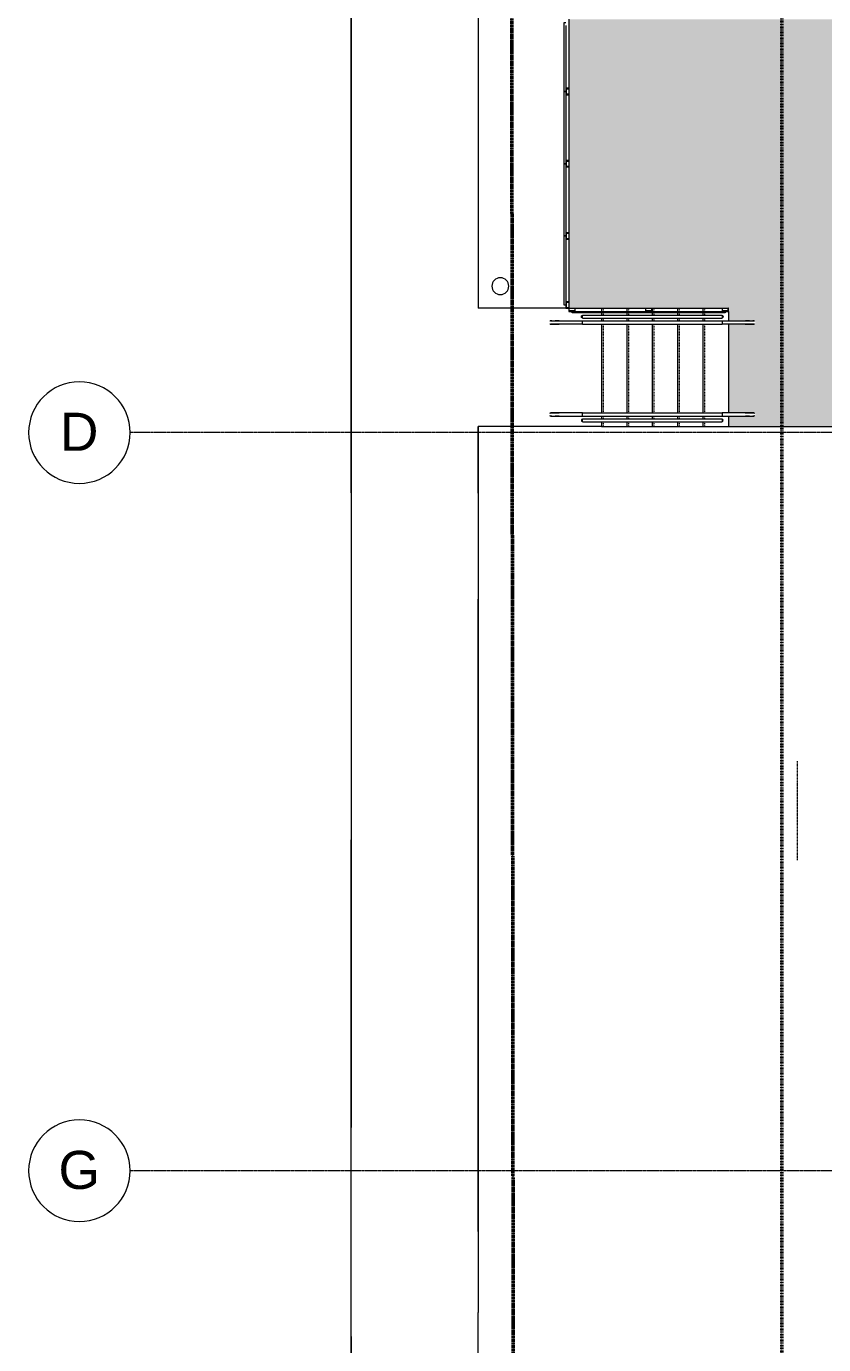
# Model space of a CAD drawing. Header units: inches. Extents: x -4218 to -1830, y 9756 to 12426.
# Drawn here: x -4218 to -3841, y 10385 to 11008 of the extents above; entities that cross this region are included whole.
import ezdxf

# ---------------------------------------------------------------- set-up
doc = ezdxf.new("R2010")
doc.units = ezdxf.units.IN
doc.header["$MEASUREMENT"] = 0
for name, pattern in [('Dash 1_16_', [0.125, 0.0625, -0.0625]), ('Double Dash 3_8_', [1, 0.375, -0.125, 0.125, -0.125, 0.125, -0.125]), ('Grid Line 1_2_', [0.875, 0.5, -0.125, 0.125, -0.125]), ('Hidden 1_8_', [0.1875, 0.125, -0.0625]), ('Overhead 1_16_', [0.101562, 0.0625, -0.039062])]:
    doc.linetypes.add(name, pattern=pattern)
for name, color, linetype, lineweight in [('0-1', 7, 'Continuous', 5), ('A-DETL-HDLN', 90, 'Hidden 1_8_', 9), ('A-FLOR-5', 192, 'Continuous', 9), ('A-FLOR-HRAL', 11, 'Continuous', 9), ('A-FLOR-PATT-1', 9, 'Continuous', 9), ('A-GLAZ-CURT', 52, 'Continuous', 9), ('A-GLAZ-CWMG', 51, 'Continuous', 9), ('C-PROP-LINE', 91, 'Double Dash 3_8_', 50), ('C-PROP-LINE-1', 91, 'Dash 1_16_', 50), ('C-TOPO', 7, 'Continuous', 9), ('E-LITE-EQPM', 33, 'Continuous', 9), ('S-GRID-1', 1, 'Grid Line 1_2_', 9), ('S-GRID-IDEN', 1, 'Continuous', 9), ('S-STRS', 31, 'Continuous', 9), ('S-STRS-7', 31, 'Overhead 1_16_', 9)]:
    doc.layers.add(name, color=color, linetype=linetype, lineweight=lineweight)
doc.styles.add('Arial_1', font='arial.ttf', dxfattribs={"height": 18})

# ---------------------------------------------------------------- blocks, each defined once
blk = doc.blocks.new('CTR  - Topography_rvt-1-BACKGROUND - 1ST FLOOR')
at = {"layer": 'C-TOPO'}
for p, q in [((-4064.23, 10787.65), (-4064.23, 11068.52)), ((-4064.23, 11068.52), (-4064.23, 10787.65)), ((-4004.17, 11068.54), (-4004.17, 10874.99)), ((-4004.17, 11068.54), (-4004.17, 10874.99)), ((-3962.82, 10874.99), (-4004.17, 10874.99)), ((-3962.82, 10874.99), (-4004.17, 10874.99)), ((-3945.92, 10818.99), (-4004.17, 10818.99)), ((-4004.17, 10787.56), (-4004.17, 10818.99)), ((-3945.92, 10818.99), (-4004.17, 10818.99)), ((-4004.17, 10818.99), (-4004.17, 10787.56)), ((-4064.23, 10787.65), (-4064.23, 10787.58)), ((-4064.23, 10787.65), (-4064.23, 10787.58)), ((-4064.23, 10787.58), (-4064.23, 10623.63)), ((-4064.23, 10787.58), (-4064.23, 10623.63)), ((-4004.17, 10787.56), (-4004.17, 10737.44)), ((-4004.17, 10787.56), (-4004.17, 10737.44)), ((-4004.17, 10737.44), (-4004.17, 10663.53)), ((-4004.17, 10663.53), (-4004.17, 10737.44)), ((-4004.17, 10623.61), (-4004.17, 10663.53)), ((-4004.17, 10663.53), (-4004.17, 10623.61)), ((-4064.23, 10623.57), (-4064.23, 10623.63)), ((-4064.23, 10623.63), (-4064.23, 10623.57)), ((-4064.23, 10487.62), (-4064.23, 10623.57)), ((-4064.23, 10623.57), (-4064.23, 10487.62)), ((-4004.17, 10623.61), (-4004.17, 10623.57)), ((-4004.17, 10623.57), (-4004.17, 10623.61)), ((-4004.17, 10593.66), (-4004.17, 10623.57)), ((-4004.17, 10623.57), (-4004.17, 10593.66)), ((-4004.17, 10537.99), (-4004.17, 10593.66)), ((-4004.17, 10593.66), (-4004.17, 10537.99)), ((-4004.17, 10537.99), (-4004.17, 10487.59)), ((-4004.17, 10487.59), (-4004.17, 10537.99)), ((-4064.23, 10487.62), (-4064.23, 10487.57)), ((-4064.23, 10487.62), (-4064.23, 10487.57)), ((-4064.23, 10487.53), (-4064.23, 10487.57)), ((-4064.23, 10487.53), (-4064.23, 10487.57)), ((-4064.23, 10388.76), (-4064.23, 10487.53)), ((-4064.23, 10388.76), (-4064.23, 10487.53)), ((-4004.17, 10487.56), (-4004.17, 10487.59)), ((-4004.17, 10487.56), (-4004.17, 10487.59)), ((-4004.17, 10438.52), (-4004.17, 10487.56)), ((-4004.17, 10487.56), (-4004.17, 10438.52)), ((-4004.17, 10438.52), (-4004.17, 10400.16)), ((-4004.17, 10438.52), (-4004.17, 10400.16)), ((-4004.17, 10316.77), (-4004.17, 10400.16)), ((-4004.17, 10316.77), (-4004.17, 10400.16)), ((-4064.23, 10388.76), (-4064.23, 10334.79)), ((-4064.23, 10334.79), (-4064.23, 10388.76))]:
    blk.add_line(p, q, dxfattribs=at)
blk = doc.blocks.new('Pathway_Cooper_McGraw-Edison _BSC-BRC_Round - Pathway_Cooper_McGraw-Edison _BSC-BRC_Round-2028611-BACKGROUND - 1ST FLOOR')
at = {"layer": 'E-LITE-EQPM'}
for start, end in [(360, 180), (180, 360)]:
    blk.add_arc((0, 0), 4, start, end, dxfattribs=at)
blk = doc.blocks.new('Railing - 1_-2853207-BACKGROUND - 1ST FLOOR')
at = {"layer": 'A-FLOR-HRAL'}
for p, q in [((2, 11), (2, 0)), ((3.5, 0), (3.5, 11))]:
    blk.add_line(p, q, dxfattribs=at)
at = {"layer": 'A-FLOR-HRAL', "flags": 128}
for points in [[(2, 15), (2, 15.03), (2, 15.06), (2.01, 15.09), (2.01, 15.12), (2.01, 15.15), (2.02, 15.18), (2.03, 15.21), (2.04, 15.24), (2.05, 15.26), (2.06, 15.29), (2.07, 15.32), (2.08, 15.35)], [(2, 15), (2, 15), (2, 14.99), (2, 14.97), (2, 14.95), (2, 14.92), (2, 14.89), (2, 14.84), (2, 14.8), (2, 14.74), (2, 14.68), (2, 14.62), (2, 14.55), (2, 14.47), (2, 14.39), (2, 14.3), (2, 14.21), (2, 14.11), (2, 14.01), (2, 13.9), (2, 13.79), (2, 13.67), (2, 13.55), (2, 13.42), (2, 13.29), (2, 13.16), (2, 13.02), (2, 12.89), (2, 12.74), (2, 12.6), (2, 12.45), (2, 12.3), (2, 12.15), (2, 11.99), (2, 11.84), (2, 11.68), (2, 11.52), (2, 11.36), (2, 11.2), (2, 11.04), (2, 11)], [(2, 14.53), (2, 14.6), (2, 14.67), (2, 14.73), (2, 14.78), (2, 14.83), (2, 14.87), (2, 14.91), (2, 14.94), (2, 14.97), (2, 14.98), (2, 14.99), (2, 15), (2, 15)], [(2, 11), (2, 11.16), (2, 11.32), (2, 11.48), (2, 11.64), (2, 11.79), (2, 11.95), (2, 12.11), (2, 12.26), (2, 12.41), (2, 12.56), (2, 12.7), (2, 12.85), (2, 12.94)], [(3.41, 15.35), (3.43, 15.33), (3.44, 15.3), (3.45, 15.27), (3.46, 15.24), (3.47, 15.22), (3.48, 15.19), (3.48, 15.16), (3.49, 15.13), (3.49, 15.1), (3.5, 15.07), (3.5, 15.04), (3.5, 15.01), (3.5, 15)], [(3.5, 11), (3.5, 11.16), (3.5, 11.32), (3.5, 11.48), (3.5, 11.64), (3.5, 11.79), (3.5, 11.95), (3.5, 12.11), (3.5, 12.26), (3.5, 12.41), (3.5, 12.56), (3.5, 12.7), (3.5, 12.85), (3.5, 12.99), (3.5, 13.12), (3.5, 13.26), (3.5, 13.39), (3.5, 13.52), (3.5, 13.64), (3.5, 13.76), (3.5, 13.87), (3.5, 13.98), (3.5, 14.08), (3.5, 14.18), (3.5, 14.28), (3.5, 14.37), (3.5, 14.45), (3.5, 14.53), (3.5, 14.6), (3.5, 14.67), (3.5, 14.73), (3.5, 14.78), (3.5, 14.83), (3.5, 14.87), (3.5, 14.91), (3.5, 14.94), (3.5, 14.97), (3.5, 14.98), (3.5, 14.99), (3.5, 15), (3.5, 15)], [(3.5, 15), (3.5, 15), (3.5, 14.99), (3.5, 14.97), (3.5, 14.95), (3.5, 14.92), (3.5, 14.89), (3.5, 14.84), (3.5, 14.8), (3.5, 14.74), (3.5, 14.68), (3.5, 14.62), (3.5, 14.55), (3.5, 14.47), (3.5, 14.39), (3.5, 14.3), (3.5, 14.21), (3.5, 14.11), (3.5, 14.01), (3.5, 13.9), (3.5, 13.79), (3.5, 13.67), (3.5, 13.55), (3.5, 13.42), (3.5, 13.29), (3.5, 13.16), (3.5, 13.02), (3.5, 12.89), (3.5, 12.74), (3.5, 12.6), (3.5, 12.45), (3.5, 12.3), (3.5, 12.15), (3.5, 11.99), (3.5, 11.84), (3.5, 11.68), (3.5, 11.52), (3.5, 11.36), (3.5, 11.2), (3.5, 11.04)]]:
    blk.add_lwpolyline(points, dxfattribs=at)
at = {"layer": 'A-FLOR-HRAL'}
blk.add_arc((0, 0), 0.5, 360, 180, dxfattribs=at)
blk = doc.blocks.new('Railing - 1_-2853209-BACKGROUND - 1ST FLOOR')
at = {"layer": 'A-FLOR-HRAL'}
for p, q in [((2, 0), (2, -11)), ((3.5, -11), (3.5, 0))]:
    blk.add_line(p, q, dxfattribs=at)
at = {"layer": 'A-FLOR-HRAL', "flags": 128}
for points in [[(2, -11), (2, -11.16), (2, -11.32), (2, -11.48), (2, -11.64), (2, -11.79), (2, -11.95), (2, -12.11), (2, -12.26), (2, -12.41), (2, -12.56), (2, -12.7), (2, -12.85), (2, -12.99), (2, -13.12), (2, -13.26), (2, -13.39), (2, -13.52), (2, -13.64), (2, -13.76), (2, -13.87), (2, -13.98), (2, -14.08), (2, -14.18), (2, -14.28), (2, -14.37), (2, -14.45), (2, -14.53), (2, -14.6), (2, -14.67), (2, -14.73), (2, -14.78), (2, -14.83), (2, -14.87), (2, -14.91), (2, -14.94), (2, -14.97), (2, -14.98), (2, -14.99), (2, -15), (2, -15)], [(2, -12.94), (2, -12.89), (2, -12.74), (2, -12.6), (2, -12.45), (2, -12.3), (2, -12.15), (2, -11.99), (2, -11.84), (2, -11.68), (2, -11.52), (2, -11.36), (2, -11.2), (2, -11.04)], [(3.5, -11), (3.5, -11.16), (3.5, -11.32), (3.5, -11.48), (3.5, -11.64), (3.5, -11.79), (3.5, -11.95), (3.5, -12.11), (3.5, -12.26), (3.5, -12.41), (3.5, -12.56), (3.5, -12.7), (3.5, -12.85), (3.5, -12.99), (3.5, -13.12), (3.5, -13.26), (3.5, -13.39), (3.5, -13.52), (3.5, -13.64), (3.5, -13.76), (3.5, -13.85)], [(3.5, -15), (3.5, -15), (3.5, -14.99), (3.5, -14.97), (3.5, -14.95), (3.5, -14.92), (3.5, -14.89), (3.5, -14.84), (3.5, -14.8), (3.5, -14.74), (3.5, -14.68), (3.5, -14.62), (3.5, -14.55), (3.5, -14.47), (3.5, -14.39), (3.5, -14.3), (3.5, -14.21), (3.5, -14.11), (3.5, -14.01), (3.5, -13.9), (3.5, -13.79), (3.5, -13.67), (3.5, -13.55), (3.5, -13.42), (3.5, -13.29), (3.5, -13.16), (3.5, -13.02), (3.5, -12.89), (3.5, -12.74), (3.5, -12.6), (3.5, -12.45), (3.5, -12.3), (3.5, -12.15), (3.5, -11.99), (3.5, -11.84), (3.5, -11.68), (3.5, -11.52), (3.5, -11.36), (3.5, -11.2), (3.5, -11.04), (3.5, -11)], [(2, -15), (2, -15), (2, -14.99), (2, -14.97), (2, -14.95), (2, -14.92), (2, -14.89), (2, -14.84), (2, -14.8), (2, -14.74), (2, -14.68), (2, -14.62), (2, -14.55), (2, -14.5)], [(2.07, -15.33), (2.06, -15.3), (2.05, -15.27), (2.04, -15.24), (2.03, -15.22), (2.02, -15.19), (2.02, -15.16), (2.01, -15.13), (2.01, -15.1), (2, -15.07), (2, -15.04), (2, -15.01), (2, -15)], [(3.5, -15), (3.5, -15.03), (3.5, -15.06), (3.49, -15.09), (3.49, -15.12), (3.49, -15.15), (3.48, -15.18), (3.47, -15.21), (3.46, -15.24), (3.45, -15.26), (3.44, -15.29), (3.43, -15.32), (3.42, -15.35)], [(3.5, -13.87), (3.5, -13.98), (3.5, -14.08), (3.5, -14.18), (3.5, -14.28), (3.5, -14.37), (3.5, -14.45), (3.5, -14.53), (3.5, -14.6), (3.5, -14.67), (3.5, -14.73), (3.5, -14.78), (3.5, -14.83), (3.5, -14.87), (3.5, -14.91), (3.5, -14.94), (3.5, -14.97), (3.5, -14.98), (3.5, -14.99), (3.5, -15), (3.5, -15)]]:
    blk.add_lwpolyline(points, dxfattribs=at)
at = {"layer": 'A-FLOR-HRAL'}
blk.add_arc((0, 0), 0.5, 180, 360, dxfattribs=at)
blk = doc.blocks.new('Railing - Railing-2756726-BACKGROUND - 1ST FLOOR')
at = {"layer": 'A-FLOR-HRAL'}
for p, q in [((-3954.92, 10825.49), (-3888.92, 10825.49)), ((-3954.92, 10823.99), (-3954.92, 10825.49)), ((-3954.92, 10823.99), (-3888.92, 10823.99)), ((-3954.92, 10822.74), (-3888.92, 10822.74)), ((-3954.92, 10821.24), (-3954.92, 10822.74)), ((-3954.92, 10821.24), (-3888.92, 10821.24)), ((-3888.92, 10825.49), (-3888.92, 10823.99)), ((-3888.92, 10822.74), (-3888.92, 10821.24))]:
    blk.add_line(p, q, dxfattribs=at)
at = {"rotation": 90}
for name, p in [('Railing - 1_-2853207-BACKGROUND - 1ST FLOOR', (-3954.92, 10821.99)), ('Railing - 1_-2853209-BACKGROUND - 1ST FLOOR', (-3888.92, 10821.99))]:
    blk.add_blockref(name, p, dxfattribs=at)
blk = doc.blocks.new('Railing - Railing-2756734-BACKGROUND - 1ST FLOOR')
at = {"layer": 'A-FLOR-HRAL'}
for p, q in [((-3954.92, 10871.74), (-3888.92, 10871.74)), ((-3954.92, 10870.24), (-3954.92, 10871.74)), ((-3888.92, 10871.74), (-3888.92, 10870.24)), ((-3954.92, 10870.24), (-3888.92, 10870.24)), ((-3954.92, 10868.99), (-3888.92, 10868.99)), ((-3954.92, 10867.49), (-3954.92, 10868.99)), ((-3954.92, 10867.49), (-3888.92, 10867.49)), ((-3888.92, 10868.99), (-3888.92, 10867.49))]:
    blk.add_line(p, q, dxfattribs=at)
at = {"extrusion": (0, 0, -1), "zscale": -1, "rotation": 270}
for name, p in [('Railing - 1_-2853207-BACKGROUND - 1ST FLOOR', (3954.92, 10870.99)), ('Railing - 1_-2853209-BACKGROUND - 1ST FLOOR', (3888.92, 10870.99))]:
    blk.add_blockref(name, p, dxfattribs=at)
blk = doc.blocks.new('Horizontal_Siding - Horizontal_Siding-2854788-BACKGROUND - 1ST FLOOR')
at = {"layer": 'A-GLAZ-CURT'}
for p, q in [((-18.1, 2.25), (18.1, 2.25)), ((-18.1, 1.5), (-18.1, 2.25)), ((16.6, 1.5), (-16.6, 1.5)), ((18.1, 2.25), (18.1, 1.5))]:
    blk.add_line(p, q, dxfattribs=at)
blk = doc.blocks.new('Rectangular Mullion - RAILING POST-2666422-BACKGROUND - 1ST FLOOR')
at = {"layer": 'A-GLAZ-CWMG'}
for p, q in [((-1.5, -1.5), (-1.5, 0)), ((1.5, 0), (1.5, -1.5)), ((1.5, -1.5), (-1.5, -1.5)), ((-1.29, -0.21), (-1.22, -1.18)), ((-1.22, -1.18), (1.22, -1.18)), ((1.22, -1.18), (1.29, -0.21))]:
    blk.add_line(p, q, dxfattribs=at)
for centre, radius, start, end in [((-1.5, -0.21), 0.211, 359.47196, 90), ((1.5, -0.21), 0.21, 90, 180.52804)]:
    blk.add_arc(centre, radius, start, end, dxfattribs=at)
blk = doc.blocks.new('Rectangular Mullion - RAILING POST-2680134-BACKGROUND - 1ST FLOOR')
at = {"layer": 'A-GLAZ-CWMG'}
for p, q in [((-3, -1.5), (-3, 0)), ((0, 0), (0, -1.5)), ((0, -1.5), (-3, -1.5)), ((-2.79, -0.21), (-2.72, -1.18)), ((-2.72, -1.18), (-0.28, -1.18)), ((-0.28, -1.18), (-0.21, -0.21))]:
    blk.add_line(p, q, dxfattribs=at)
for centre, start, end in [((-3, -0.21), 359.47196, 90), ((0, -0.21), 90, 180.52804)]:
    blk.add_arc(centre, 0.21, start, end, dxfattribs=at)
blk = doc.blocks.new('Horizontal_Siding - Horizontal_Siding-2854790-BACKGROUND - 1ST FLOOR')
at = {"layer": 'A-GLAZ-CURT'}
for p, q in [((-16.33, 2.25), (16.33, 2.25)), ((-16.33, 1.5), (-16.33, 2.25)), ((14.83, 1.5), (-14.83, 1.5)), ((16.33, 2.25), (16.33, 1.5))]:
    blk.add_line(p, q, dxfattribs=at)
blk = doc.blocks.new('Horizontal_Siding - Horizontal_Siding-2854791-BACKGROUND - 1ST FLOOR')
at = {"layer": 'A-GLAZ-CURT'}
for p, q in [((-17.08, 2.25), (17.08, 2.25)), ((-17.08, 1.5), (-17.08, 2.25)), ((15.58, 1.5), (-15.58, 1.5)), ((17.08, 2.25), (17.08, 1.5))]:
    blk.add_line(p, q, dxfattribs=at)
blk = doc.blocks.new('Rectangular Mullion - RAILING POST-2806288-BACKGROUND - 1ST FLOOR')
at = {"layer": 'A-GLAZ-CWMG'}
for p, q in [((-3, 0), (-3, -1.5)), ((0, -1.5), (0, 0)), ((-3, -1.5), (0, -1.5)), ((-2.72, -1.18), (-2.79, -0.21)), ((-0.28, -1.18), (-2.72, -1.18)), ((-0.21, -0.21), (-0.28, -1.18))]:
    blk.add_line(p, q, dxfattribs=at)
for centre, radius, start, end in [((-3, -0.21), 0.211, 359.47196, 90), ((0, -0.21), 0.21, 90, 180.52804)]:
    blk.add_arc(centre, radius, start, end, dxfattribs=at)
blk = doc.blocks.new('Family - ___-1878357-BACKGROUND - 1ST FLOOR')
at = {"layer": 'C-PROP-LINE'}
blk.add_line((-3989.42, 12089.69), (-3987.26, 10009.09), dxfattribs=at)
blk = doc.blocks.new('Family - ___-2835860-BACKGROUND - 1ST FLOOR')
at = {"layer": 'C-PROP-LINE-1'}
blk.add_line((-3860.72, 9980.19), (-3860.72, 11434.39), dxfattribs=at)
blk = doc.blocks.new('Family - ___-2835932-BACKGROUND - 1ST FLOOR')
at = {"layer": 'C-PROP-LINE-1'}
blk.add_line((-3860.72, 9980.19), (-3860.72, 12118.59), dxfattribs=at)
blk = doc.blocks.new('Grid - Grid Head - Circle-50561-BACKGROUND - 1ST FLOOR')
at = {"layer": 'S-GRID-IDEN'}
for start, end in [(360, 180), (180, 360)]:
    blk.add_arc((0, 0), 0.25, start, end, dxfattribs=at)

msp = doc.modelspace()

# ---------------------------------------------------------------- hatches: boundary and pattern name
at = {"layer": 'A-FLOR-PATT-1'}
h = msp.add_hatch(dxfattribs=at)
h.set_pattern_fill('FP_11', color=256, style=0, pattern_type=2)
h.set_pattern_definition([(0, (-2997.02, 11101.99), (-120, 76.8), [0.392, -119.607]), (0, (-2997.02, 11102.386), (-120, 76.8), [0.392, -119.607]), (0, (-2997.02, 11111.59), (-120, 76.8), [0.392, -119.607]), (0, (-2997.02, 11111.986), (-120, 76.8), [0.392, -119.607]), (0, (-2997.02, 11121.19), (-120, 76.8), [0.392, -119.607]), (0, (-2997.02, 11121.586), (-120, 76.8), [0.392, -119.607]), (0, (-2997.02, 11130.79), (-120, 76.8), [0.392, -119.607]), (0, (-2997.02, 11131.186), (-120, 76.8), [0.392, -119.607]), (0, (-2997.02, 11140.39), (-120, 76.8), [0.392, -119.607]), (0, (-2997.02, 11140.786), (-120, 76.8), [0.392, -119.607]), (0, (-2997.02, 11149.99), (-120, 76.8), [0.392, -119.607]), (0, (-2997.02, 11150.386), (-120, 76.8), [0.392, -119.607]), (0, (-2997.02, 11159.59), (-120, 76.8), [0.392, -119.607]), (0, (-2997.02, 11159.986), (-120, 76.8), [0.392, -119.607]), (0, (-2997.02, 11169.19), (-120, 76.8), [0.392, -119.607]), (0, (-2997.02, 11169.586), (-120, 76.8), [0.392, -119.607]), (0, (-2977.02, 11101.99), (-120, 76.8), [0.392, -119.607]), (0, (-2977.02, 11102.386), (-120, 76.8), [0.392, -119.607]), (0, (-2977.02, 11111.59), (-120, 76.8), [0.392, -119.607]), (0, (-2977.02, 11111.986), (-120, 76.8), [0.392, -119.607]), (0, (-2977.02, 11121.19), (-120, 76.8), [0.392, -119.607]), (0, (-2977.02, 11121.586), (-120, 76.8), [0.392, -119.607]), (0, (-2977.02, 11130.79), (-120, 76.8), [0.392, -119.607]), (0, (-2977.02, 11131.186), (-120, 76.8), [0.392, -119.607]), (0, (-2977.02, 11140.39), (-120, 76.8), [0.392, -119.607]), (0, (-2977.02, 11140.786), (-120, 76.8), [0.392, -119.607]), (0, (-2977.02, 11149.99), (-120, 76.8), [0.392, -119.607]), (0, (-2977.02, 11150.386), (-120, 76.8), [0.392, -119.607]), (0, (-2977.02, 11159.59), (-120, 76.8), [0.392, -119.607]), (0, (-2977.02, 11159.986), (-120, 76.8), [0.392, -119.607]), (0, (-2977.02, 11169.19), (-120, 76.8), [0.392, -119.607]), (0, (-2977.02, 11169.586), (-120, 76.8), [0.392, -119.607]), (0, (-2957.02, 11101.99), (-120, 76.8), [0.392, -119.607]), (0, (-2957.02, 11102.386), (-120, 76.8), [0.392, -119.607]), (0, (-2957.02, 11111.59), (-120, 76.8), [0.392, -119.607]), (0, (-2957.02, 11111.986), (-120, 76.8), [0.392, -119.607]), (0, (-2957.02, 11121.19), (-120, 76.8), [0.392, -119.607]), (0, (-2957.02, 11121.586), (-120, 76.8), [0.392, -119.607]), (0, (-2957.02, 11130.79), (-120, 76.8), [0.392, -119.607]), (0, (-2957.02, 11131.186), (-120, 76.8), [0.392, -119.607]), (0, (-2957.02, 11140.39), (-120, 76.8), [0.392, -119.607]), (0, (-2957.02, 11140.786), (-120, 76.8), [0.392, -119.607]), (0, (-2957.02, 11149.99), (-120, 76.8), [0.392, -119.607]), (0, (-2957.02, 11150.386), (-120, 76.8), [0.392, -119.607]), (0, (-2957.02, 11159.59), (-120, 76.8), [0.392, -119.607]), (0, (-2957.02, 11159.986), (-120, 76.8), [0.392, -119.607]), (0, (-2957.02, 11169.19), (-120, 76.8), [0.392, -119.607]), (0, (-2957.02, 11169.586), (-120, 76.8), [0.392, -119.607]), (0, (-2937.02, 11101.99), (-120, 76.8), [0.392, -119.607]), (0, (-2937.02, 11102.386), (-120, 76.8), [0.392, -119.607]), (0, (-2937.02, 11111.59), (-120, 76.8), [0.392, -119.607]), (0, (-2937.02, 11111.986), (-120, 76.8), [0.392, -119.607]), (0, (-2937.02, 11121.19), (-120, 76.8), [0.392, -119.607]), (0, (-2937.02, 11121.586), (-120, 76.8), [0.392, -119.607]), (0, (-2937.02, 11130.79), (-120, 76.8), [0.392, -119.607]), (0, (-2937.02, 11131.186), (-120, 76.8), [0.392, -119.607]), (0, (-2937.02, 11140.39), (-120, 76.8), [0.392, -119.607]), (0, (-2937.02, 11140.786), (-120, 76.8), [0.392, -119.607]), (0, (-2937.02, 11149.99), (-120, 76.8), [0.392, -119.607]), (0, (-2937.02, 11150.386), (-120, 76.8), [0.392, -119.607]), (0, (-2937.02, 11159.59), (-120, 76.8), [0.392, -119.607]), (0, (-2937.02, 11159.986), (-120, 76.8), [0.392, -119.607]), (0, (-2937.02, 11169.19), (-120, 76.8), [0.392, -119.607]), (0, (-2937.02, 11169.586), (-120, 76.8), [0.392, -119.607]), (0, (-2917.02, 11101.99), (-120, 76.8), [0.392, -119.607]), (0, (-2917.02, 11102.386), (-120, 76.8), [0.392, -119.607]), (0, (-2917.02, 11111.59), (-120, 76.8), [0.392, -119.607]), (0, (-2917.02, 11111.986), (-120, 76.8), [0.392, -119.607]), (0, (-2917.02, 11121.19), (-120, 76.8), [0.392, -119.607]), (0, (-2917.02, 11121.586), (-120, 76.8), [0.392, -119.607]), (0, (-2917.02, 11130.79), (-120, 76.8), [0.392, -119.607]), (0, (-2917.02, 11131.186), (-120, 76.8), [0.392, -119.607]), (0, (-2917.02, 11140.39), (-120, 76.8), [0.392, -119.607]), (0, (-2917.02, 11140.786), (-120, 76.8), [0.392, -119.607]), (0, (-2917.02, 11149.99), (-120, 76.8), [0.392, -119.607]), (0, (-2917.02, 11150.386), (-120, 76.8), [0.392, -119.607]), (0, (-2917.02, 11159.59), (-120, 76.8), [0.392, -119.607]), (0, (-2917.02, 11159.986), (-120, 76.8), [0.392, -119.607]), (0, (-2917.02, 11169.19), (-120, 76.8), [0.392, -119.607]), (0, (-2917.02, 11169.586), (-120, 76.8), [0.392, -119.607]), (0, (-2897.02, 11101.99), (-120, 76.8), [0.392, -119.607]), (0, (-2897.02, 11102.386), (-120, 76.8), [0.392, -119.607]), (0, (-2897.02, 11111.59), (-120, 76.8), [0.392, -119.607]), (0, (-2897.02, 11111.986), (-120, 76.8), [0.392, -119.607]), (0, (-2897.02, 11121.19), (-120, 76.8), [0.392, -119.607]), (0, (-2897.02, 11121.586), (-120, 76.8), [0.392, -119.607]), (0, (-2897.02, 11130.79), (-120, 76.8), [0.392, -119.607]), (0, (-2897.02, 11131.186), (-120, 76.8), [0.392, -119.607]), (0, (-2897.02, 11140.39), (-120, 76.8), [0.392, -119.607]), (0, (-2897.02, 11140.786), (-120, 76.8), [0.392, -119.607]), (0, (-2897.02, 11149.99), (-120, 76.8), [0.392, -119.607]), (0, (-2897.02, 11150.386), (-120, 76.8), [0.392, -119.607]), (0, (-2897.02, 11159.59), (-120, 76.8), [0.392, -119.607]), (0, (-2897.02, 11159.986), (-120, 76.8), [0.392, -119.607]), (0, (-2897.02, 11169.19), (-120, 76.8), [0.392, -119.607]), (0, (-2897.02, 11169.586), (-120, 76.8), [0.392, -119.607]), (90, (-3003.47, 11116.59), (-120, 7e-15), [9.6, -67.2]), (90, (-2997.02, 11101.99), (-120, 7e-15), [0.392, -76.407]), (90, (-2997.02, 11111.59), (-120, 7e-15), [0.392, -76.407]), (90, (-2997.02, 11121.19), (-120, 7e-15), [0.392, -76.407]), (90, (-2997.02, 11130.79), (-120, 7e-15), [0.392, -76.407]), (90, (-2997.02, 11140.39), (-120, 7e-15), [0.392, -76.407]), (90, (-2997.02, 11149.99), (-120, 7e-15), [0.392, -76.407]), (90, (-2997.02, 11159.59), (-120, 7e-15), [0.392, -76.407]), (90, (-2997.02, 11169.19), (-120, 7e-15), [0.392, -76.407]), (90, (-2996.63, 11101.99), (-120, 7e-15), [0.392, -76.407]), (90, (-2996.63, 11111.59), (-120, 7e-15), [0.392, -76.407]), (90, (-2996.63, 11121.19), (-120, 7e-15), [0.392, -76.407]), (90, (-2996.63, 11130.79), (-120, 7e-15), [0.392, -76.407]), (90, (-2996.63, 11140.39), (-120, 7e-15), [0.392, -76.407]), (90, (-2996.63, 11149.99), (-120, 7e-15), [0.392, -76.407]), (90, (-2996.63, 11159.59), (-120, 7e-15), [0.392, -76.407]), (90, (-2996.63, 11169.19), (-120, 7e-15), [0.392, -76.407]), (90, (-2987.32, 11135.79), (-120, 7e-15), [9.6, -67.2]), (90, (-2987.32, 11164.59), (-120, 7e-15), [9.6, -67.2]), (90, (-2977.02, 11101.99), (-120, 7e-15), [0.392, -76.407]), (90, (-2977.02, 11111.59), (-120, 7e-15), [0.392, -76.407]), (90, (-2977.02, 11121.19), (-120, 7e-15), [0.392, -76.407]), (90, (-2977.02, 11130.79), (-120, 7e-15), [0.392, -76.407]), (90, (-2977.02, 11140.39), (-120, 7e-15), [0.392, -76.407]), (90, (-2977.02, 11149.99), (-120, 7e-15), [0.392, -76.407]), (90, (-2977.02, 11159.59), (-120, 7e-15), [0.392, -76.407]), (90, (-2977.02, 11169.19), (-120, 7e-15), [0.392, -76.407]), (90, (-2976.63, 11101.99), (-120, 7e-15), [0.392, -76.407]), (90, (-2976.63, 11111.59), (-120, 7e-15), [0.392, -76.407]), (90, (-2976.63, 11121.19), (-120, 7e-15), [0.392, -76.407]), (90, (-2976.63, 11130.79), (-120, 7e-15), [0.392, -76.407]), (90, (-2976.63, 11140.39), (-120, 7e-15), [0.392, -76.407]), (90, (-2976.63, 11149.99), (-120, 7e-15), [0.392, -76.407]), (90, (-2976.63, 11159.59), (-120, 7e-15), [0.392, -76.407]), (90, (-2976.63, 11169.19), (-120, 7e-15), [0.392, -76.407]), (90, (-2957.02, 11101.99), (-120, 7e-15), [0.392, -76.407]), (90, (-2957.02, 11111.59), (-120, 7e-15), [0.392, -76.407]), (90, (-2957.02, 11121.19), (-120, 7e-15), [0.392, -76.407]), (90, (-2957.02, 11130.79), (-120, 7e-15), [0.392, -76.407]), (90, (-2957.02, 11140.39), (-120, 7e-15), [0.392, -76.407]), (90, (-2957.02, 11149.99), (-120, 7e-15), [0.392, -76.407]), (90, (-2957.02, 11159.59), (-120, 7e-15), [0.392, -76.407]), (90, (-2957.02, 11169.19), (-120, 7e-15), [0.392, -76.407]), (90, (-2956.63, 11101.99), (-120, 7e-15), [0.392, -76.407]), (90, (-2956.63, 11111.59), (-120, 7e-15), [0.392, -76.407]), (90, (-2956.63, 11121.19), (-120, 7e-15), [0.392, -76.407]), (90, (-2956.63, 11130.79), (-120, 7e-15), [0.392, -76.407]), (90, (-2956.63, 11140.39), (-120, 7e-15), [0.392, -76.407]), (90, (-2956.63, 11149.99), (-120, 7e-15), [0.392, -76.407]), (90, (-2956.63, 11159.59), (-120, 7e-15), [0.392, -76.407]), (90, (-2956.63, 11169.19), (-120, 7e-15), [0.392, -76.407]), (90, (-2946.77, 11106.99), (-120, 7e-15), [9.6, -67.2]), (90, (-2946.77, 11145.39), (-120, 7e-15), [9.6, -67.2]), (90, (-2937.02, 11101.99), (-120, 7e-15), [0.392, -76.407]), (90, (-2937.02, 11111.59), (-120, 7e-15), [0.392, -76.407]), (90, (-2937.02, 11121.19), (-120, 7e-15), [0.392, -76.407]), (90, (-2937.02, 11130.79), (-120, 7e-15), [0.392, -76.407]), (90, (-2937.02, 11140.39), (-120, 7e-15), [0.392, -76.407]), (90, (-2937.02, 11149.99), (-120, 7e-15), [0.392, -76.407]), (90, (-2937.02, 11159.59), (-120, 7e-15), [0.392, -76.407]), (90, (-2937.02, 11169.19), (-120, 7e-15), [0.392, -76.407]), (90, (-2936.63, 11101.99), (-120, 7e-15), [0.392, -76.407]), (90, (-2936.63, 11111.59), (-120, 7e-15), [0.392, -76.407]), (90, (-2936.63, 11121.19), (-120, 7e-15), [0.392, -76.407]), (90, (-2936.63, 11130.79), (-120, 7e-15), [0.392, -76.407]), (90, (-2936.63, 11140.39), (-120, 7e-15), [0.392, -76.407]), (90, (-2936.63, 11149.99), (-120, 7e-15), [0.392, -76.407]), (90, (-2936.63, 11159.59), (-120, 7e-15), [0.392, -76.407]), (90, (-2936.63, 11169.19), (-120, 7e-15), [0.392, -76.407]), (90, (-2925.94, 11126.19), (-120, 7e-15), [9.6, -67.2]), (90, (-2917.02, 11101.99), (-120, 7e-15), [0.392, -76.407]), (90, (-2917.02, 11111.59), (-120, 7e-15), [0.392, -76.407]), (90, (-2917.02, 11121.19), (-120, 7e-15), [0.392, -76.407]), (90, (-2917.02, 11130.79), (-120, 7e-15), [0.392, -76.407]), (90, (-2917.02, 11140.39), (-120, 7e-15), [0.392, -76.407]), (90, (-2917.02, 11149.99), (-120, 7e-15), [0.392, -76.407]), (90, (-2917.02, 11159.59), (-120, 7e-15), [0.392, -76.407]), (90, (-2917.02, 11169.19), (-120, 7e-15), [0.392, -76.407]), (90, (-2916.63, 11101.99), (-120, 7e-15), [0.392, -76.407]), (90, (-2916.63, 11111.59), (-120, 7e-15), [0.392, -76.407]), (90, (-2916.63, 11121.19), (-120, 7e-15), [0.392, -76.407]), (90, (-2916.63, 11130.79), (-120, 7e-15), [0.392, -76.407]), (90, (-2916.63, 11140.39), (-120, 7e-15), [0.392, -76.407]), (90, (-2916.63, 11149.99), (-120, 7e-15), [0.392, -76.407]), (90, (-2916.63, 11159.59), (-120, 7e-15), [0.392, -76.407]), (90, (-2916.63, 11169.19), (-120, 7e-15), [0.392, -76.407]), (90, (-2905.27, 11097.39), (-120, 7e-15), [9.6, -67.2]), (90, (-2905.27, 11154.99), (-120, 7e-15), [9.6, -67.2]), (90, (-2897.02, 11101.99), (-120, 7e-15), [0.392, -76.407]), (90, (-2897.02, 11111.59), (-120, 7e-15), [0.392, -76.407]), (90, (-2897.02, 11121.19), (-120, 7e-15), [0.392, -76.407]), (90, (-2897.02, 11130.79), (-120, 7e-15), [0.392, -76.407]), (90, (-2897.02, 11140.39), (-120, 7e-15), [0.392, -76.407]), (90, (-2897.02, 11149.99), (-120, 7e-15), [0.392, -76.407]), (90, (-2897.02, 11159.59), (-120, 7e-15), [0.392, -76.407]), (90, (-2897.02, 11169.19), (-120, 7e-15), [0.392, -76.407]), (90, (-2896.63, 11101.99), (-120, 7e-15), [0.392, -76.407]), (90, (-2896.63, 11111.59), (-120, 7e-15), [0.392, -76.407]), (90, (-2896.63, 11121.19), (-120, 7e-15), [0.392, -76.407]), (90, (-2896.63, 11130.79), (-120, 7e-15), [0.392, -76.407]), (90, (-2896.63, 11140.39), (-120, 7e-15), [0.392, -76.407]), (90, (-2896.63, 11149.99), (-120, 7e-15), [0.392, -76.407]), (90, (-2896.63, 11159.59), (-120, 7e-15), [0.392, -76.407]), (90, (-2896.63, 11169.19), (-120, 7e-15), [0.392, -76.407]), (180, (-2892.324, 11097.39), (-120, 76.8), [120, 0, 0, 0]), (180, (-2892.324, 11106.99), (-120, 76.8), [120, 0, 0, 0]), (180, (-2892.324, 11116.59), (-120, 76.8), [120, 0, 0, 0]), (180, (-2892.324, 11126.19), (-120, 76.8), [120, 0, 0, 0]), (180, (-2892.324, 11135.79), (-120, 76.8), [120, 0, 0, 0]), (180, (-2892.324, 11145.39), (-120, 76.8), [120, 0, 0, 0]), (180, (-2892.324, 11154.99), (-120, 76.8), [120, 0, 0, 0]), (180, (-2892.324, 11164.59), (-120, 76.8), [120, 0, 0, 0])])
h.paths.add_polyline_path([(-3958.32, 9946.44), (-3829.32, 9946.44), (-3829.32, 10051.37), (-3832.45, 10051.37), (-3832.45, 10089.39), (-3829.32, 10089.39), (-3829.32, 10127.98), (-3832.45, 10127.98), (-3832.45, 10166), (-3829.32, 10166), (-3829.32, 10167.33), (-3832.73, 10167.33), (-3832.73, 10203.45), (-3829.32, 10203.45), (-3829.32, 10215.19), (-3885.92, 10215.19), (-3885.92, 10210.19), (-3873.73, 10210.16), (-3873.68, 10210.12), (-3873.48, 10210.04), (-3873.31, 10209.86), (-3873.22, 10209.68), (-3873.19, 10209.57), (-3873.19, 10209.3), (-3873.23, 10209.17), (-3873.33, 10209), (-3873.46, 10208.86), (-3873.55, 10208.79), (-3874.25, 10208.7), (-3874.86, 10208.69), (-3879.26, 10208.69), (-3885.92, 10208.69), (-3885.92, 10166.69), (-3873.84, 10166.66), (-3873.39, 10166.47), (-3873.23, 10166.2), (-3873.19, 10166.07), (-3873.2, 10165.78), (-3873.23, 10165.67), (-3873.37, 10165.44), (-3873.48, 10165.34), (-3873.61, 10165.28), (-3874.12, 10165.19), (-3875.72, 10165.19), (-3885.92, 10165.19), (-3885.92, 10160.69), (-3885.85, 10160.69), (-3885.85, 10159.19), (-3886.06, 10159.19), (-3961.32, 10159.19), (-3961.28, 9946.44), (-3958.37, 9946.44)], flags=0)
h.paths.add_polyline_path([(-3885.92, 10818.99), (-3829.32, 10818.99), (-3829.32, 10857.77), (-3832.45, 10857.77), (-3832.45, 10895.79), (-3829.32, 10895.79), (-3829.32, 10902.05), (-3831.82, 10902.05), (-3831.82, 10901.49), (-3832.82, 10901.49), (-3832.82, 10930.49), (-3831.82, 10930.49), (-3831.82, 10929.93), (-3829.32, 10929.93), (-3829.32, 10973.54), (-3832.73, 10973.54), (-3832.73, 11009.66), (-3829.32, 11009.66), (-3829.32, 11011.18), (-3832.45, 11011.18), (-3832.45, 11011.61), (-3961.32, 11011.57), (-3961.28, 10874.99), (-3885.92, 10874.99), (-3885.92, 10868.99), (-3873.73, 10868.96), (-3873.68, 10868.92), (-3873.55, 10868.89), (-3873.31, 10868.66), (-3873.22, 10868.48), (-3873.19, 10868.37), (-3873.19, 10868.1), (-3873.23, 10867.97), (-3873.33, 10867.8), (-3873.46, 10867.66), (-3873.55, 10867.59), (-3874.25, 10867.5), (-3874.86, 10867.49), (-3879.26, 10867.49), (-3885.92, 10867.49), (-3885.92, 10825.49), (-3873.84, 10825.46), (-3873.39, 10825.27), (-3873.23, 10825), (-3873.19, 10824.87), (-3873.2, 10824.58), (-3873.23, 10824.47), (-3873.37, 10824.24), (-3873.46, 10824.16), (-3873.61, 10824.08), (-3874.12, 10823.99), (-3875.81, 10823.99), (-3885.92, 10823.99), (-3885.92, 10821.12)], flags=0)
h.paths.add_polyline_path([(-2716.32, 12087.19), (-2716.32, 12219.19), (-3088.32, 12219.19), (-3088.32, 12159.19), (-3094.32, 12159.19), (-3094.35, 12147), (-3094.39, 12146.94), (-3094.42, 12146.81), (-3094.64, 12146.58), (-3094.84, 12146.48), (-3094.94, 12146.46), (-3095.24, 12146.46), (-3095.41, 12146.53), (-3095.52, 12146.59), (-3095.65, 12146.72), (-3095.73, 12146.87), (-3095.82, 12147.52), (-3095.82, 12148.12), (-3095.82, 12151.95), (-3095.82, 12159.19), (-3137.82, 12159.19), (-3137.84, 12147.13), (-3138.04, 12146.66), (-3138.31, 12146.49), (-3138.44, 12146.46), (-3138.74, 12146.46), (-3138.84, 12146.5), (-3139.02, 12146.59), (-3139.16, 12146.73), (-3139.24, 12146.87), (-3139.32, 12147.38), (-3139.32, 12148.99), (-3139.32, 12159.19), (-3144.32, 12159.19), (-3144.32, 12087.19), (-3131.77, 12087.19), (-3131.77, 12089.69), (-3132.33, 12089.69), (-3132.33, 12090.69), (-3103.33, 12090.69), (-3103.33, 12089.69), (-3103.89, 12089.69), (-3103.89, 12087.19), (-3060.14, 12087.19), (-3060.14, 12090.31), (-3022.11, 12090.31), (-3022.11, 12087.19), (-3020.79, 12087.19), (-3020.79, 12090.6), (-2984.66, 12090.6), (-2984.66, 12087.19), (-2867.19, 12087.19), (-2867.19, 12090.6), (-2831.06, 12090.6), (-2831.06, 12087.19), (-2829.55, 12087.19), (-2829.55, 12090.31), (-2791.52, 12090.31), (-2791.52, 12087.19), (-2791.34, 12087.19), (-2791.34, 12090.31), (-2753.31, 12090.31), (-2753.31, 12087.19), (-2746.2, 12087.19), (-2746.2, 12089.69), (-2746.76, 12089.69), (-2746.76, 12090.69), (-2717.76, 12090.69), (-2717.76, 12089.69), (-2718.32, 12089.69), (-2718.32, 12087.19)], flags=0)
h.paths.add_polyline_path([(-3870.88, 12087.19), (-3712.62, 12087.19), (-3712.62, 12090.31), (-3674.6, 12090.31), (-3674.6, 12087.19), (-3673.59, 12087.19), (-3673.59, 12090.6), (-3637.46, 12090.6), (-3637.46, 12087.19), (-3631.32, 12087.19), (-3631.32, 12159.19), (-3636.32, 12159.19), (-3636.35, 12147), (-3636.39, 12146.94), (-3636.42, 12146.81), (-3636.64, 12146.58), (-3636.84, 12146.48), (-3636.94, 12146.46), (-3637.24, 12146.46), (-3637.41, 12146.53), (-3637.52, 12146.59), (-3637.65, 12146.72), (-3637.73, 12146.87), (-3637.82, 12147.52), (-3637.82, 12148.12), (-3637.82, 12151.95), (-3637.82, 12159.19), (-3679.82, 12159.19), (-3679.84, 12147.13), (-3680.04, 12146.66), (-3680.31, 12146.49), (-3680.44, 12146.46), (-3680.74, 12146.46), (-3680.84, 12146.5), (-3681.02, 12146.59), (-3681.16, 12146.73), (-3681.24, 12146.87), (-3681.32, 12147.38), (-3681.32, 12148.99), (-3681.32, 12159.19), (-3687.32, 12159.23), (-3687.37, 12219.19), (-3879.32, 12219.19), (-3879.32, 12087.19), (-3876.32, 12087.19)], flags=0)
h.paths.add_polyline_path([(-2360.95, 12087.19), (-2348.79, 12087.19), (-2348.79, 12090.6), (-2312.66, 12090.6), (-2312.66, 12087.19), (-2311.34, 12087.19), (-2311.34, 12090.31), (-2273.31, 12090.31), (-2273.31, 12087.19), (-2176.94, 12087.19), (-2176.94, 12090.31), (-2138.91, 12090.31), (-2138.91, 12087.19), (-2098.7, 12087.19), (-2098.74, 12219.19), (-2304.95, 12219.19), (-2304.95, 12159.19), (-2310.95, 12159.19), (-2310.97, 12147), (-2311.02, 12146.94), (-2311.05, 12146.81), (-2311.27, 12146.58), (-2311.46, 12146.48), (-2311.57, 12146.46), (-2311.86, 12146.46), (-2312.04, 12146.53), (-2312.14, 12146.59), (-2312.33, 12146.79), (-2312.36, 12146.87), (-2312.44, 12147.52), (-2312.45, 12148.12), (-2312.45, 12151.95), (-2312.45, 12159.19), (-2354.45, 12159.19), (-2354.47, 12147.13), (-2354.67, 12146.66), (-2354.93, 12146.49), (-2355.07, 12146.46), (-2355.36, 12146.46), (-2355.47, 12146.5), (-2355.64, 12146.59), (-2355.78, 12146.73), (-2355.86, 12146.87), (-2355.94, 12147.38), (-2355.95, 12148.99), (-2355.95, 12159.19), (-2360.95, 12159.19), (-2360.95, 12087.77)], flags=0)

# ---------------------------------------------------------------- linework, layer by layer
at = {"layer": 'A-DETL-HDLN'}
msp.add_line((-3853.21, 10614.07), (-3853.21, 10660.91), dxfattribs=at)
at = {"layer": 'A-FLOR-5'}
for p, q in [((-3961.32, 11011.61), (-3961.32, 10874.99)), ((-3961.32, 10874.99), (-3885.92, 10874.99)), ((-3885.92, 10873.49), (-3885.92, 10868.99)), ((-3885.92, 10867.5), (-3885.92, 10825.48)), ((-3885.92, 10823.99), (-3885.92, 10818.99)), ((-3885.92, 10818.99), (-3832.45, 10818.99))]:
    msp.add_line(p, q, dxfattribs=at)
at = {"layer": 'S-GRID-1'}
for p, q in [((-1830.2, 10816.19), (-4168.71, 10816.19)), ((-1830.2, 10467.19), (-4168.71, 10467.19))]:
    msp.add_line(p, q, dxfattribs=at)
at = {"layer": 'S-STRS'}
for p, q in [((-3945.92, 10874.99), (-3945.92, 10873.49)), ((-3945.92, 10872.74), (-3945.92, 10871.74)), ((-3933.92, 10874.99), (-3933.92, 10873.49)), ((-3933.92, 10872.74), (-3933.92, 10871.74)), ((-3921.92, 10874.99), (-3921.92, 10873.49)), ((-3921.92, 10872.74), (-3921.92, 10871.74)), ((-3909.92, 10874.99), (-3909.92, 10873.49)), ((-3909.92, 10872.74), (-3909.92, 10871.74)), ((-3897.92, 10874.99), (-3897.92, 10873.49)), ((-3897.92, 10872.74), (-3897.92, 10871.74)), ((-3885.92, 10873.49), (-3885.92, 10868.99)), ((-3945.92, 10870.24), (-3945.92, 10868.99)), ((-3945.92, 10867.49), (-3945.92, 10825.49)), ((-3933.92, 10870.24), (-3933.92, 10868.99)), ((-3933.92, 10867.49), (-3933.92, 10825.49)), ((-3921.92, 10870.24), (-3921.92, 10868.99)), ((-3921.92, 10867.49), (-3921.92, 10825.49)), ((-3909.92, 10870.24), (-3909.92, 10868.99)), ((-3909.92, 10867.49), (-3909.92, 10825.49)), ((-3897.92, 10870.24), (-3897.92, 10868.99)), ((-3897.92, 10867.49), (-3897.92, 10825.49)), ((-3885.92, 10867.5), (-3885.92, 10825.48)), ((-3945.92, 10823.99), (-3945.92, 10822.74)), ((-3945.92, 10821.24), (-3945.92, 10818.99)), ((-3933.92, 10823.99), (-3933.92, 10822.74)), ((-3933.92, 10821.24), (-3933.92, 10818.99)), ((-3921.92, 10823.99), (-3921.92, 10822.74)), ((-3921.92, 10821.24), (-3921.92, 10818.99)), ((-3909.92, 10823.99), (-3909.92, 10822.74)), ((-3909.92, 10821.24), (-3909.92, 10818.99)), ((-3897.92, 10823.99), (-3897.92, 10822.74)), ((-3897.92, 10821.24), (-3897.92, 10818.99)), ((-3885.92, 10823.99), (-3885.92, 10818.99)), ((-3945.92, 10818.99), (-3933.92, 10818.99)), ((-3933.92, 10818.99), (-3921.92, 10818.99)), ((-3921.92, 10818.99), (-3909.92, 10818.99)), ((-3909.92, 10818.99), (-3897.92, 10818.99)), ((-3897.92, 10818.99), (-3885.92, 10818.99))]:
    msp.add_line(p, q, dxfattribs=at)
at = {"layer": 'S-STRS-7'}
for p, q in [((-3945.17, 10874.99), (-3945.17, 10873.49)), ((-3945.17, 10872.74), (-3945.17, 10871.74)), ((-3933.17, 10874.99), (-3933.17, 10873.49)), ((-3933.17, 10872.74), (-3933.17, 10871.74)), ((-3921.17, 10874.99), (-3921.17, 10873.49)), ((-3921.17, 10872.74), (-3921.17, 10871.74)), ((-3909.17, 10874.99), (-3909.17, 10873.49)), ((-3909.17, 10872.74), (-3909.17, 10871.74)), ((-3897.17, 10874.99), (-3897.17, 10873.49)), ((-3897.17, 10872.74), (-3897.17, 10871.74)), ((-3945.17, 10870.24), (-3945.17, 10868.99)), ((-3945.17, 10867.49), (-3945.17, 10825.49)), ((-3933.17, 10870.24), (-3933.17, 10868.99)), ((-3933.17, 10867.49), (-3933.17, 10825.49)), ((-3921.17, 10870.24), (-3921.17, 10868.99)), ((-3921.17, 10867.49), (-3921.17, 10825.49)), ((-3909.17, 10870.24), (-3909.17, 10868.99)), ((-3909.17, 10867.49), (-3909.17, 10825.49)), ((-3897.17, 10870.24), (-3897.17, 10868.99)), ((-3897.17, 10867.49), (-3897.17, 10825.49)), ((-3945.17, 10823.99), (-3945.17, 10822.74)), ((-3945.17, 10821.24), (-3945.17, 10818.99)), ((-3933.17, 10823.99), (-3933.17, 10822.74)), ((-3933.17, 10821.24), (-3933.17, 10818.99)), ((-3921.17, 10823.99), (-3921.17, 10822.74)), ((-3921.17, 10821.24), (-3921.17, 10818.99)), ((-3909.17, 10823.99), (-3909.17, 10822.74)), ((-3909.17, 10821.24), (-3909.17, 10818.99)), ((-3897.17, 10823.99), (-3897.17, 10822.74)), ((-3897.17, 10821.24), (-3897.17, 10818.99))]:
    msp.add_line(p, q, dxfattribs=at)

# ---------------------------------------------------------------- block references
at = {"layer": '0-1'}
msp.add_blockref('CTR  - Topography_rvt-1-BACKGROUND - 1ST FLOOR', (0, 0), dxfattribs=at)
at = {"layer": 'A-FLOR-HRAL'}
for name in ['Railing - Railing-2756734-BACKGROUND - 1ST FLOOR', 'Railing - Railing-2756726-BACKGROUND - 1ST FLOOR']:
    msp.add_blockref(name, (0, 0), dxfattribs=at)
at = {"layer": 'A-GLAZ-CURT'}
for name, p, rotation in [('Horizontal_Siding - Horizontal_Siding-2854790-BACKGROUND - 1ST FLOOR', (-3961.32, 10993.79), 89.99999999999997), ('Horizontal_Siding - Horizontal_Siding-2854791-BACKGROUND - 1ST FLOOR', (-3961.32, 10960.38), 89.99999999999997), ('Horizontal_Siding - Horizontal_Siding-2854791-BACKGROUND - 1ST FLOOR', (-3961.32, 10926.22), 89.99999999999997), ('Horizontal_Siding - Horizontal_Siding-2854790-BACKGROUND - 1ST FLOOR', (-3961.32, 10892.82), 89.99999999999997), ('Horizontal_Siding - Horizontal_Siding-2854788-BACKGROUND - 1ST FLOOR', (-3941.72, 10874.99), 180), ('Horizontal_Siding - Horizontal_Siding-2854788-BACKGROUND - 1ST FLOOR', (-3905.52, 10874.99), 180)]:
    msp.add_blockref(name, p, dxfattribs=dict(at, rotation=rotation))
at = {"layer": 'A-GLAZ-CWMG', "extrusion": (0, 0, -1), "rotation": 90.00000000000001}
for p in [(3961.32, 10977.46), (3961.32, 10943.3), (3961.32, 10909.15)]:
    msp.add_blockref('Rectangular Mullion - RAILING POST-2666422-BACKGROUND - 1ST FLOOR', p, dxfattribs=at)
at = {"layer": 'A-GLAZ-CWMG', "rotation": 270}
msp.add_blockref('Rectangular Mullion - RAILING POST-2806288-BACKGROUND - 1ST FLOOR', (-3961.32, 10874.99), dxfattribs=at)
at = {"layer": 'A-GLAZ-CWMG', "extrusion": (0, 0, -1)}
for name, p in [('Rectangular Mullion - RAILING POST-2680134-BACKGROUND - 1ST FLOOR', (3961.32, 10874.99)), ('Rectangular Mullion - RAILING POST-2666422-BACKGROUND - 1ST FLOOR', (3923.62, 10874.99))]:
    msp.add_blockref(name, p, dxfattribs=at)
at = {"layer": 'A-GLAZ-CWMG'}
msp.add_blockref('Rectangular Mullion - RAILING POST-2806288-BACKGROUND - 1ST FLOOR', (-3885.92, 10874.99), dxfattribs=at)
at = {"layer": 'C-PROP-LINE'}
msp.add_blockref('Family - ___-1878357-BACKGROUND - 1ST FLOOR', (0, 0), dxfattribs=at)
at = {"layer": 'C-PROP-LINE-1'}
for name in ['Family - ___-2835860-BACKGROUND - 1ST FLOOR', 'Family - ___-2835932-BACKGROUND - 1ST FLOOR']:
    msp.add_blockref(name, (0, 0), dxfattribs=at)
at = {"layer": 'E-LITE-EQPM'}
msp.add_blockref('Pathway_Cooper_McGraw-Edison _BSC-BRC_Round - Pathway_Cooper_McGraw-Edison _BSC-BRC_Round-2028611-BACKGROUND - 1ST FLOOR', (-3993.72, 10885.42), dxfattribs=at)
at = {"layer": 'S-GRID-IDEN', "xscale": 95.99999999999994, "yscale": 95.99999999999994, "zscale": 95.99999999999994, "rotation": 89.99999999999987}
for p in [(-4192.71, 10816.19), (-4192.71, 10467.19)]:
    msp.add_blockref('Grid - Grid Head - Circle-50561-BACKGROUND - 1ST FLOOR', p, dxfattribs=at)

# ---------------------------------------------------------------- texts
at = {"layer": 'S-GRID-IDEN', "char_height": 18, "attachment_point": 1, "style": 'Arial_1'}
for s, insert, width in [('D', (-4201.88, 10825.57), 22.119), ('G', (-4202.61, 10476.57), 23.937)]:
    msp.add_mtext(s, dxfattribs=dict(at, insert=insert, width=width))

doc.saveas('drawing.dxf')
